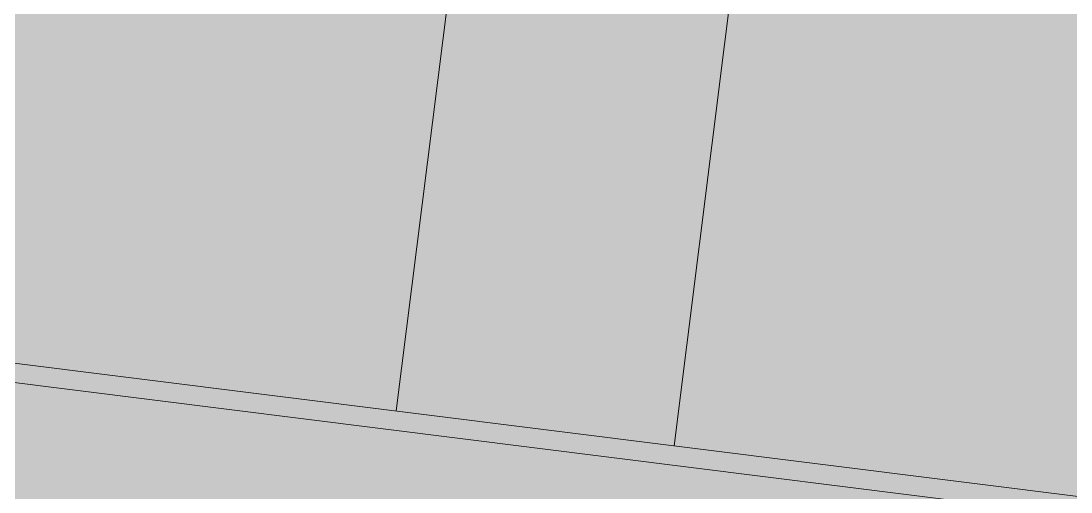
# Model space of a CAD drawing. Header units: metres. Extents: x -4 to 509425, y 7549 to 4732445.
# Drawn here: x 475986.603 to 475987.524, y 4719725.306 to 4719725.718 of the extents above; entities that cross this region are included whole.
import ezdxf

# ---------------------------------------------------------------- set-up
doc = ezdxf.new("R2010")
doc.units = ezdxf.units.M
doc.header["$LTSCALE"] = 0.01
doc.header["$MEASUREMENT"] = 0
doc.layers.get('0').update_dxf_attribs({"lineweight": 0})
doc.layers.add('_SUBESTACIÓN', color=1, linetype='Continuous')
doc.layers.add('SUBESTACION LA VID', color=253, linetype='Continuous')

# ---------------------------------------------------------------- blocks, each defined once
blk = doc.blocks.new('A$Cfff6051d')
at = {"layer": 'SUBESTACION LA VID', "lineweight": 15}
for p, q in [((475986.93215, 4719725.37657), (475987.55455, 4719730.34117)), ((475986.16561, 4719725.4556), (475996.42242, 4719724.16971))]:
    blk.add_line(p, q, dxfattribs=at)
for points in [[(475987.41587, 4719727.2613), (475987.3411, 4719726.66488), (475987.17576, 4719725.34603)], [(475986.18452, 4719725.4703), (475996.40773, 4719724.18862), (475996.57307, 4719725.50747)]]:
    blk.add_lwpolyline(points, dxfattribs=at)

msp = doc.modelspace()

# ---------------------------------------------------------------- hatches: boundary and pattern name
at = {"layer": '_SUBESTACIÓN', "transparency": 33554559}
h = msp.add_hatch(color=1, dxfattribs=at)
h.dxf.hatch_style = 1
h.paths.add_polyline_path([(475968.63988, 4719805.82503), (476089.93862, 4719790.61504), (476078.16862, 4719696.74002), (475956.86864, 4719711.95017)])

# ---------------------------------------------------------------- block references
at = {"linetype": 'Continuous'}
msp.add_blockref('A$Cfff6051d', (0, 0), dxfattribs=at)

doc.saveas('drawing.dxf')
